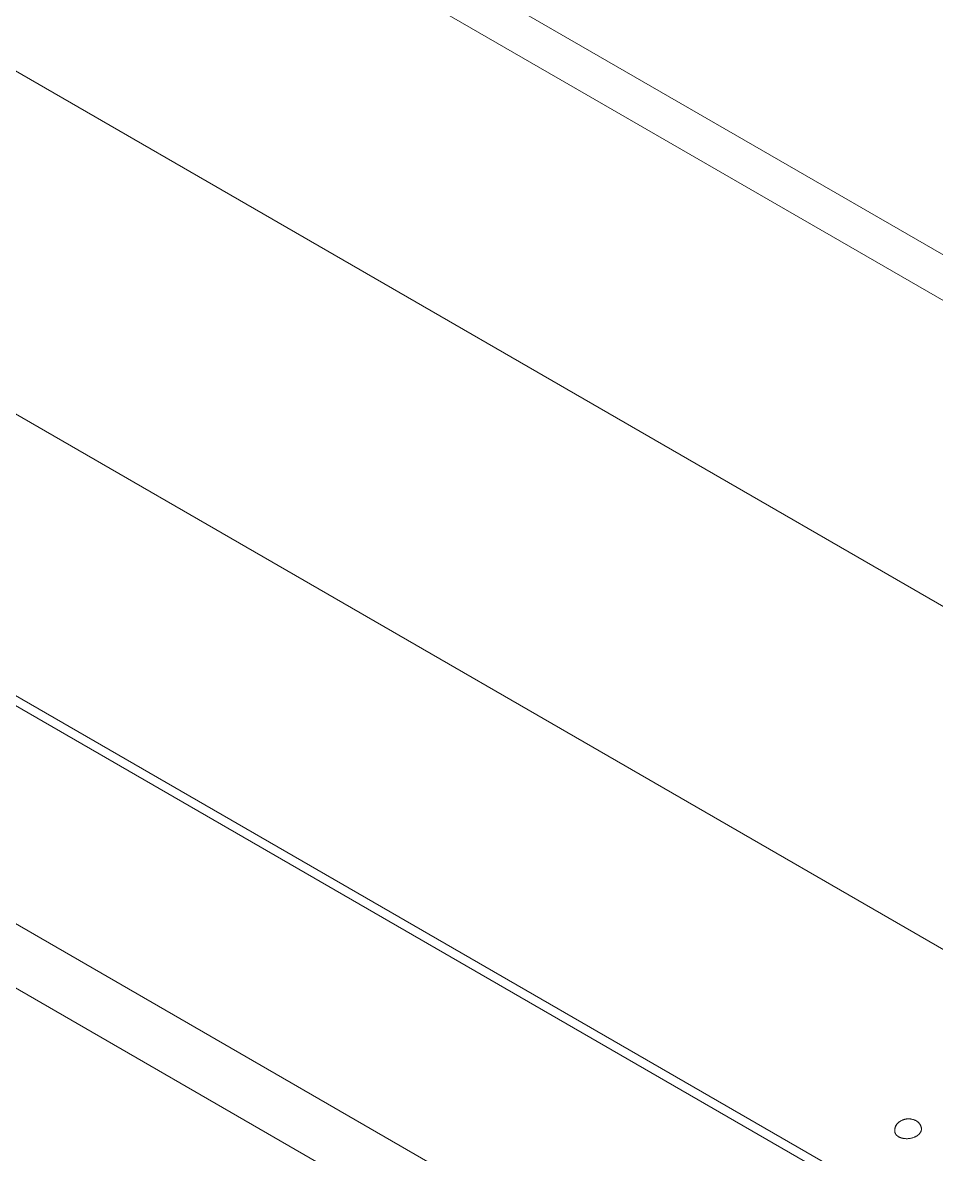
# Model space of a CAD drawing. Header units: inches. Extents: x -10 to 169, y -3 to 129.
# Drawn here: x 140.37 to 156.25, y 48.98 to 68.65 of the extents above; entities that cross this region are included whole.
import ezdxf

# ---------------------------------------------------------------- set-up
doc = ezdxf.new("R2010")
doc.units = ezdxf.units.IN
doc.layers.add('ZANO_R', color=7, linetype='Continuous', lineweight=0)

msp = doc.modelspace()

# ---------------------------------------------------------------- linework, layer by layer
at = {"layer": 'ZANO_R'}
for p, q in [((126.94479, 81.596), (166.12403, 58.97585)), ((126.16188, 81.25557), (165.34112, 58.63543)), ((164.47144, 53.81869), (125.2922, 76.43884)), ((124.35774, 71.01787), (163.53699, 48.39773)), ((120.55331, 68.32183), (159.73256, 45.70168)), ((120.43024, 68.215), (159.60948, 45.59485)), ((155.83234, 43.98615), (116.6531, 66.6063)), ((155.66446, 42.96711), (116.48522, 65.58726)), ((155.63739, 49.56517), (155.6459, 49.5694)), ((155.63739, 49.56517), (155.6459, 49.5694)), ((155.6459, 49.5694), (155.65456, 49.57333)), ((155.6459, 49.5694), (155.65456, 49.57333)), ((155.65456, 49.57333), (155.66335, 49.57696)), ((155.65456, 49.57333), (155.66335, 49.57696)), ((155.66335, 49.57696), (155.67226, 49.58028)), ((155.66335, 49.57696), (155.67226, 49.58028)), ((155.67226, 49.58028), (155.68128, 49.58328)), ((155.67226, 49.58028), (155.68128, 49.58328)), ((155.68128, 49.58328), (155.6904, 49.58598)), ((155.68128, 49.58328), (155.6904, 49.58598)), ((155.6904, 49.58598), (155.69961, 49.58835)), ((155.6904, 49.58598), (155.69961, 49.58835)), ((155.69961, 49.58835), (155.70889, 49.5904)), ((155.69961, 49.58835), (155.70889, 49.5904)), ((155.70889, 49.5904), (155.71824, 49.59213)), ((155.70889, 49.5904), (155.71824, 49.59213)), ((155.71824, 49.59213), (155.72765, 49.59353)), ((155.71824, 49.59213), (155.72765, 49.59353)), ((155.72765, 49.59353), (155.73709, 49.5946)), ((155.72765, 49.59353), (155.73709, 49.5946)), ((155.73709, 49.5946), (155.74657, 49.59535)), ((155.73709, 49.5946), (155.74657, 49.59535)), ((155.74657, 49.59535), (155.75607, 49.59576)), ((155.74657, 49.59535), (155.75607, 49.59576)), ((155.75607, 49.59576), (155.76558, 49.59584)), ((155.75607, 49.59576), (155.76558, 49.59584)), ((155.76558, 49.59584), (155.77508, 49.5956)), ((155.76558, 49.59584), (155.77508, 49.5956)), ((155.77508, 49.5956), (155.78458, 49.59502)), ((155.77508, 49.5956), (155.78458, 49.59502)), ((155.78458, 49.59502), (155.79404, 49.59411)), ((155.78458, 49.59502), (155.79404, 49.59411)), ((155.79404, 49.59411), (155.80347, 49.59287)), ((155.79404, 49.59411), (155.80347, 49.59287)), ((155.80347, 49.59287), (155.81285, 49.59131)), ((155.80347, 49.59287), (155.81285, 49.59131)), ((155.81285, 49.59131), (155.82217, 49.58942)), ((155.81285, 49.59131), (155.82217, 49.58942)), ((155.82217, 49.58942), (155.83141, 49.58721)), ((155.82217, 49.58942), (155.83141, 49.58721)), ((155.83141, 49.58721), (155.84058, 49.58467)), ((155.83141, 49.58721), (155.84058, 49.58467)), ((155.84058, 49.58467), (155.84965, 49.58182)), ((155.84058, 49.58467), (155.84965, 49.58182)), ((155.84965, 49.58182), (155.85862, 49.57866)), ((155.84965, 49.58182), (155.85862, 49.57866)), ((155.85862, 49.57866), (155.86747, 49.57519)), ((155.85862, 49.57866), (155.86747, 49.57519)), ((155.86747, 49.57519), (155.87619, 49.57141)), ((155.86747, 49.57519), (155.87619, 49.57141)), ((155.87619, 49.57141), (155.88478, 49.56733)), ((155.87619, 49.57141), (155.88478, 49.56733)), ((155.88478, 49.56733), (155.89322, 49.56295)), ((155.88478, 49.56733), (155.89322, 49.56295)), ((155.52157, 49.39158), (155.52174, 49.39808)), ((155.52163, 49.38508), (155.52157, 49.39158)), ((155.52192, 49.37859), (155.52163, 49.38508)), ((155.52167, 49.38811), (155.5217, 49.3945)), ((155.52186, 49.38171), (155.52167, 49.38811)), ((155.5217, 49.3945), (155.52196, 49.4009)), ((155.52174, 49.39808), (155.52214, 49.40457)), ((155.52227, 49.37533), (155.52186, 49.38171)), ((155.52196, 49.4009), (155.52243, 49.40728)), ((155.52214, 49.40457), (155.52276, 49.41105)), ((155.52227, 49.37533), (155.5225, 49.37356)), ((155.52243, 49.40728), (155.52312, 49.41364)), ((155.5225, 49.37356), (155.52276, 49.3718)), ((155.52276, 49.41105), (155.52361, 49.41749)), ((155.52276, 49.3718), (155.52305, 49.37005)), ((155.52312, 49.41364), (155.52403, 49.41997)), ((155.52361, 49.41749), (155.52468, 49.42391)), ((155.52403, 49.41997), (155.52515, 49.42627)), ((155.52468, 49.42391), (155.52597, 49.43028)), ((155.52515, 49.42627), (155.5265, 49.43253)), ((155.52597, 49.43028), (155.52749, 49.4366)), ((155.5265, 49.43253), (155.52805, 49.43873)), ((155.52749, 49.4366), (155.52922, 49.44287)), ((155.52805, 49.43873), (155.52982, 49.44488)), ((155.52922, 49.44287), (155.53118, 49.44907)), ((155.52982, 49.44488), (155.5318, 49.45097)), ((155.53118, 49.44907), (155.53334, 49.4552)), ((155.5318, 49.45097), (155.53399, 49.45698)), ((155.53334, 49.4552), (155.53572, 49.46125)), ((155.53399, 49.45698), (155.53639, 49.46291)), ((155.53572, 49.46125), (155.53831, 49.46722)), ((155.53639, 49.46291), (155.53899, 49.46876)), ((155.53831, 49.46722), (155.54111, 49.47309)), ((155.53899, 49.46876), (155.54178, 49.47451)), ((155.54111, 49.47309), (155.54411, 49.47886)), ((155.54178, 49.47451), (155.54478, 49.48017)), ((155.54411, 49.47886), (155.54731, 49.48452)), ((155.54478, 49.48017), (155.54797, 49.48572)), ((155.54731, 49.48452), (155.5507, 49.49007)), ((155.54797, 49.48572), (155.55134, 49.49115)), ((155.5507, 49.49007), (155.55429, 49.49549)), ((155.55134, 49.49115), (155.5549, 49.49647)), ((155.55429, 49.49549), (155.55806, 49.50079)), ((155.5549, 49.49647), (155.55865, 49.50166)), ((155.55806, 49.50079), (155.56201, 49.50595)), ((155.55865, 49.50166), (155.56257, 49.50672)), ((155.56201, 49.50595), (155.56614, 49.51097)), ((155.56257, 49.50672), (155.56666, 49.51164)), ((155.56614, 49.51097), (155.57045, 49.51584)), ((155.56666, 49.51164), (155.57091, 49.51641)), ((155.57045, 49.51584), (155.57492, 49.52057)), ((155.57091, 49.51641), (155.57533, 49.52104)), ((155.57492, 49.52057), (155.57955, 49.52513)), ((155.57533, 49.52104), (155.57991, 49.52551)), ((155.57955, 49.52513), (155.58434, 49.52952)), ((155.57991, 49.52551), (155.58464, 49.52982)), ((155.58434, 49.52952), (155.58928, 49.53375)), ((155.58464, 49.52982), (155.58951, 49.53397)), ((155.58928, 49.53375), (155.59437, 49.53781)), ((155.58951, 49.53397), (155.59452, 49.53795)), ((155.59437, 49.53781), (155.59959, 49.54168)), ((155.59452, 49.53795), (155.59967, 49.54175)), ((155.59959, 49.54168), (155.60495, 49.54537)), ((155.59967, 49.54175), (155.60495, 49.54537)), ((155.60495, 49.54537), (155.61279, 49.55074)), ((155.60495, 49.54537), (155.61279, 49.55074)), ((155.61279, 49.55074), (155.62082, 49.55583)), ((155.61279, 49.55074), (155.62082, 49.55583)), ((155.62082, 49.55583), (155.62902, 49.56064)), ((155.62082, 49.55583), (155.62902, 49.56064)), ((155.62902, 49.56064), (155.63739, 49.56517)), ((155.62902, 49.56064), (155.63739, 49.56517)), ((155.89322, 49.56295), (155.89855, 49.55998)), ((155.89322, 49.56295), (155.89863, 49.55994)), ((155.89855, 49.55998), (155.90377, 49.55683)), ((155.89863, 49.55994), (155.90393, 49.55674)), ((155.90377, 49.55683), (155.90888, 49.55351)), ((155.90393, 49.55674), (155.90912, 49.55336)), ((155.90888, 49.55351), (155.91387, 49.55002)), ((155.90912, 49.55336), (155.91419, 49.54981)), ((155.91387, 49.55002), (155.91875, 49.54635)), ((155.91419, 49.54981), (155.91913, 49.54608)), ((155.91875, 49.54635), (155.92349, 49.54253)), ((155.91913, 49.54608), (155.92394, 49.54218)), ((155.92349, 49.54253), (155.9281, 49.53854)), ((155.92394, 49.54218), (155.92862, 49.53812)), ((155.9281, 49.53854), (155.93258, 49.5344)), ((155.92862, 49.53812), (155.93314, 49.53389)), ((155.93258, 49.5344), (155.93691, 49.53011)), ((155.93314, 49.53389), (155.93752, 49.52952)), ((155.93691, 49.53011), (155.94109, 49.52568)), ((155.93752, 49.52952), (155.94175, 49.52499)), ((155.94109, 49.52568), (155.94512, 49.5211)), ((155.94175, 49.52499), (155.94581, 49.52032)), ((155.94512, 49.5211), (155.94899, 49.51639)), ((155.94581, 49.52032), (155.94972, 49.51551)), ((155.94899, 49.51639), (155.9527, 49.51155)), ((155.94972, 49.51551), (155.95345, 49.51057)), ((155.9527, 49.51155), (155.95624, 49.50659)), ((155.95345, 49.51057), (155.95701, 49.50551)), ((155.95624, 49.50659), (155.95961, 49.50151)), ((155.95701, 49.50551), (155.96039, 49.50032)), ((155.95961, 49.50151), (155.96281, 49.49632)), ((155.96039, 49.50032), (155.96359, 49.49502)), ((155.96281, 49.49632), (155.96582, 49.49103)), ((155.96359, 49.49502), (155.9666, 49.48961)), ((155.96582, 49.49103), (155.96866, 49.48563)), ((155.9666, 49.48961), (155.96943, 49.4841)), ((155.96866, 49.48563), (155.97131, 49.48014)), ((155.96943, 49.4841), (155.97206, 49.4785)), ((155.97131, 49.48014), (155.97377, 49.47456)), ((155.97206, 49.4785), (155.97449, 49.47281)), ((155.97312, 49.36763), (155.97517, 49.37171)), ((155.97377, 49.47456), (155.97604, 49.46891)), ((155.97449, 49.47281), (155.97673, 49.46703)), ((155.97517, 49.37171), (155.97614, 49.37377)), ((155.97604, 49.46891), (155.97812, 49.46318)), ((155.97614, 49.37377), (155.97706, 49.37583)), ((155.97673, 49.46703), (155.97877, 49.46119)), ((155.97706, 49.37583), (155.97795, 49.37791)), ((155.97795, 49.37791), (155.9788, 49.37999)), ((155.97812, 49.46318), (155.98, 49.45738)), ((155.97877, 49.46119), (155.9806, 49.45527)), ((155.9788, 49.37999), (155.9796, 49.38208)), ((155.9796, 49.38208), (155.98036, 49.38418)), ((155.98, 49.45738), (155.98168, 49.45152)), ((155.98036, 49.38418), (155.98108, 49.38629)), ((155.9806, 49.45527), (155.98223, 49.4493)), ((155.98108, 49.38629), (155.98176, 49.3884)), ((155.98168, 49.45152), (155.98316, 49.44561)), ((155.98176, 49.3884), (155.98239, 49.39052)), ((155.98223, 49.4493), (155.98364, 49.44327)), ((155.98239, 49.39052), (155.98298, 49.39265)), ((155.98298, 49.39265), (155.98353, 49.39477)), ((155.98316, 49.44561), (155.98445, 49.43965)), ((155.98353, 49.39477), (155.98403, 49.39691)), ((155.98364, 49.44327), (155.98485, 49.4372)), ((155.98403, 49.39691), (155.98448, 49.39904)), ((155.98445, 49.43965), (155.98552, 49.43365)), ((155.98448, 49.39904), (155.98489, 49.40118)), ((155.98485, 49.4372), (155.98585, 49.43109)), ((155.98489, 49.40118), (155.98526, 49.40333)), ((155.98526, 49.40333), (155.98558, 49.40547)), ((155.98558, 49.40547), (155.98586, 49.40761)), ((155.98608, 49.42898), (155.98585, 49.43109)), ((155.98586, 49.40761), (155.98609, 49.40976)), ((155.98627, 49.42686), (155.98608, 49.42898)), ((155.98609, 49.40976), (155.98627, 49.4119)), ((155.98641, 49.42473), (155.98627, 49.42686)), ((155.98627, 49.4119), (155.98641, 49.41405)), ((155.9865, 49.4226), (155.98641, 49.42473)), ((155.98641, 49.41405), (155.9865, 49.41619)), ((155.98655, 49.42047), (155.9865, 49.4226)), ((155.9865, 49.41619), (155.98655, 49.41833)), ((155.98655, 49.41833), (155.98655, 49.42047)), ((155.52305, 49.37005), (155.52338, 49.3683)), ((155.52338, 49.3683), (155.52373, 49.36656)), ((155.52373, 49.36656), (155.52412, 49.36482)), ((155.52412, 49.36482), (155.52454, 49.3631)), ((155.52454, 49.3631), (155.52499, 49.36137)), ((155.52499, 49.36137), (155.52547, 49.35966)), ((155.52547, 49.35966), (155.52598, 49.35795)), ((155.52598, 49.35795), (155.52652, 49.35625)), ((155.52652, 49.35625), (155.5271, 49.35456)), ((155.5271, 49.35456), (155.52833, 49.35121)), ((155.52833, 49.35121), (155.52968, 49.3479)), ((155.52968, 49.3479), (155.53115, 49.34462)), ((155.53115, 49.34462), (155.53274, 49.34139)), ((155.53274, 49.34139), (155.53443, 49.3382)), ((155.53443, 49.3382), (155.53624, 49.33505)), ((155.53624, 49.33505), (155.53815, 49.33196)), ((155.53815, 49.33196), (155.54016, 49.32891)), ((155.54016, 49.32891), (155.54228, 49.32592)), ((155.54228, 49.32592), (155.54449, 49.32298)), ((155.54449, 49.32298), (155.54679, 49.3201)), ((155.54679, 49.3201), (155.54919, 49.31727)), ((155.54919, 49.31727), (155.55168, 49.3145)), ((155.55168, 49.3145), (155.55425, 49.31179)), ((155.55425, 49.31179), (155.55689, 49.30914)), ((155.55689, 49.30914), (155.55962, 49.30655)), ((155.55962, 49.30655), (155.56242, 49.30402)), ((155.56242, 49.30402), (155.56529, 49.30156)), ((155.56529, 49.30156), (155.56823, 49.29915)), ((155.56823, 49.29915), (155.57123, 49.29682)), ((155.57123, 49.29682), (155.57429, 49.29454)), ((155.57429, 49.29454), (155.5774, 49.29233)), ((155.5774, 49.29233), (155.58057, 49.29019)), ((155.58057, 49.29019), (155.58379, 49.28811)), ((155.58379, 49.28811), (155.58705, 49.28609)), ((155.58705, 49.28609), (155.59036, 49.28414)), ((155.59036, 49.28414), (155.59406, 49.28205)), ((155.59406, 49.28205), (155.59788, 49.28001)), ((155.59788, 49.28001), (155.60181, 49.27801)), ((155.60181, 49.27801), (155.60585, 49.27606)), ((155.60585, 49.27606), (155.61001, 49.27416)), ((155.61001, 49.27416), (155.61427, 49.27231)), ((155.61427, 49.27231), (155.61865, 49.27052)), ((155.61865, 49.27052), (155.62313, 49.26879)), ((155.62313, 49.26879), (155.62772, 49.26712)), ((155.62772, 49.26712), (155.63241, 49.26551)), ((155.63241, 49.26551), (155.6372, 49.26398)), ((155.6372, 49.26398), (155.6421, 49.26251)), ((155.6421, 49.26251), (155.64709, 49.26112)), ((155.64709, 49.26112), (155.65218, 49.25981)), ((155.65218, 49.25981), (155.65735, 49.25857)), ((155.65735, 49.25857), (155.66262, 49.25742)), ((155.66262, 49.25742), (155.66796, 49.25635)), ((155.66796, 49.25635), (155.67339, 49.25536)), ((155.67339, 49.25536), (155.67889, 49.25447)), ((155.67889, 49.25447), (155.68447, 49.25367)), ((155.68447, 49.25367), (155.69011, 49.25296)), ((155.69011, 49.25296), (155.69581, 49.25234)), ((155.69581, 49.25234), (155.70737, 49.25139)), ((155.70737, 49.25139), (155.71913, 49.25084)), ((155.71913, 49.25084), (155.73102, 49.2507)), ((155.73102, 49.2507), (155.743, 49.25095)), ((155.743, 49.25095), (155.75503, 49.25162)), ((155.75503, 49.25162), (155.76706, 49.25269)), ((155.76706, 49.25269), (155.77904, 49.25417)), ((155.77904, 49.25417), (155.79092, 49.25603)), ((155.79092, 49.25603), (155.80265, 49.25828)), ((155.80265, 49.25828), (155.8142, 49.26089)), ((155.8142, 49.26089), (155.82551, 49.26386)), ((155.82551, 49.26386), (155.83655, 49.26715)), ((155.83655, 49.26715), (155.84729, 49.27076)), ((155.84729, 49.27076), (155.85769, 49.27466)), ((155.85769, 49.27466), (155.86773, 49.27881)), ((155.86773, 49.27881), (155.8726, 49.28098)), ((155.8726, 49.28098), (155.87737, 49.28321)), ((155.87737, 49.28321), (155.88204, 49.28549)), ((155.88204, 49.28549), (155.8866, 49.28782)), ((155.8866, 49.28782), (155.89105, 49.2902)), ((155.89105, 49.2902), (155.8954, 49.29262)), ((155.8954, 49.29262), (155.89964, 49.29508)), ((155.89964, 49.29508), (155.90377, 49.29758)), ((155.90377, 49.29758), (155.90778, 49.30012)), ((155.90778, 49.30012), (155.91168, 49.30268)), ((155.91168, 49.30268), (155.91547, 49.30528)), ((155.91547, 49.30528), (155.91914, 49.3079)), ((155.91914, 49.3079), (155.92305, 49.3108)), ((155.92305, 49.3108), (155.9269, 49.31379)), ((155.9269, 49.31379), (155.93068, 49.31687)), ((155.93068, 49.31687), (155.93438, 49.32002)), ((155.93438, 49.32002), (155.93801, 49.32325)), ((155.93801, 49.32325), (155.94155, 49.32657)), ((155.94155, 49.32657), (155.945, 49.32996)), ((155.945, 49.32996), (155.94835, 49.33342)), ((155.94835, 49.33342), (155.95159, 49.33696)), ((155.95159, 49.33696), (155.95473, 49.34058)), ((155.95473, 49.34058), (155.95775, 49.34426)), ((155.95775, 49.34426), (155.96065, 49.34801)), ((155.96065, 49.34801), (155.96342, 49.35182)), ((155.96342, 49.35182), (155.96606, 49.35569)), ((155.96606, 49.35569), (155.96856, 49.35962)), ((155.96856, 49.35962), (155.97091, 49.3636)), ((155.97091, 49.3636), (155.97312, 49.36763))]:
    msp.add_line(p, q, dxfattribs=at)

doc.saveas('drawing.dxf')
